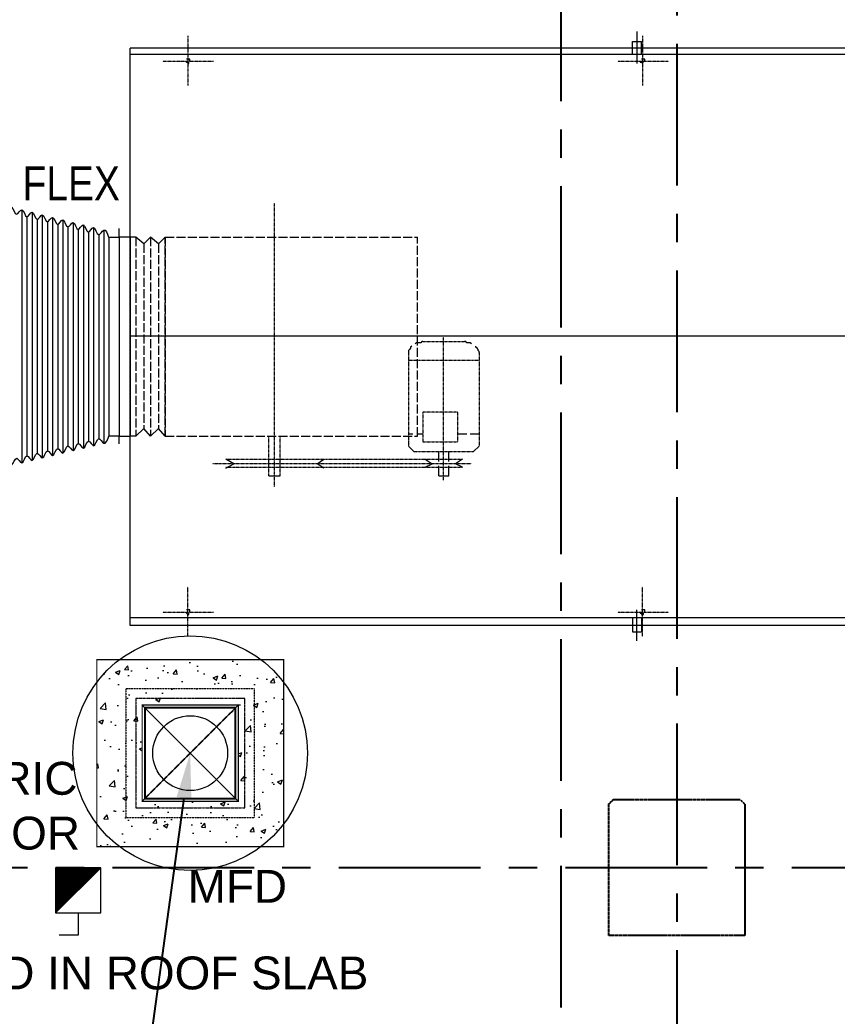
# Model space of a CAD drawing. Header units: metres. Extents: x 841183 to 1048542, y 259326 to 317714.
# Drawn here: x 1005126 to 1008734, y 300526 to 304923 of the extents above; entities that cross this region are included whole.
import ezdxf
from ezdxf import colors
from ezdxf.entities.mleader import LeaderData, LeaderLine
from ezdxf.enums import TextEntityAlignment as Align
from ezdxf.math import Vec2, Vec3

# ---------------------------------------------------------------- set-up
doc = ezdxf.new("R2010")
doc.units = ezdxf.units.M
for name, pattern in [('( Hidden )', [0.375, 0.25, -0.125]), ('CENTRE', [2, 1.25, -0.25, 0.25, -0.25]), ('HIDDEN2', [0.1875, 0.125, -0.0625]), ('PDF_IMPORT', [1, 0.8, -0.2]), ('VILLA AXIS$0$CENTER', [2, 1.25, -0.25, 0.25, -0.25])]:
    doc.linetypes.add(name, pattern=pattern)
for name, color, linetype, lineweight in [('0_ ISOLATOR', 142, 'Continuous', 0), ('0_FLEXIBLE DUCT', 252, 'Continuous', 0), ('0_FOUNDATION', 7, 'Continuous', 0), ('0_HVAC EQUIPMENT', 142, 'Continuous', 0), ('0_HVAC-OPENING', 126, 'Continuous', 0)]:
    doc.layers.add(name, color=color, linetype=linetype, lineweight=lineweight)
for name, color, linetype in [('0_EXTRACT AIR DUCT', 236, 'Continuous'), ('0_HVAC TEXT', 7, 'Continuous'), ('A-AXIS LINE', 253, 'Continuous'), ('G-COL', 252, 'Continuous'), ('PDF2_Geometry', 7, 'Continuous'), ('TEXT', 7, 'Continuous')]:
    doc.layers.add(name, color=color, linetype=linetype)
doc.layers.add('A-REFLECT DOWN', color=252, linetype='Continuous', transparency=0.6)
doc.styles.add('AIRAL', font='arial.ttf', dxfattribs={"height": 6.14})
doc.styles.add('romans', font='romans.shx', dxfattribs={"width": 0.85})
doc.styles.get("Standard").update_dxf_attribs({"font": 'ARIALN.TTF'})

# ---------------------------------------------------------------- blocks, each defined once
blk = doc.blocks.new('A$C46a051ea')
at = {"layer": 'PDF2_Geometry', "linetype": 'PDF_IMPORT', "lineweight": 5, "ltscale": 0.025581}
for points in [[(-1491, 1325), (-1491, 1106.6)], [(516.9, 1325), (516.9, 1106.6)]]:
    blk.add_lwpolyline(points, dxfattribs=at)
at = {"layer": 'PDF2_Geometry', "lineweight": 5}
for points in [[(492, 1344.4), (492, 1203.7)], [(472.1, 1300.8), (511.9, 1300.8)], [(472.1, 1242.5), (472.1, 1300.7)], [(511.9, 1242.5), (511.9, 1300.7)], [(-1744.5, -1276.4), (-1744.5, 1271.7)], [(2778.3, -1276.5), (2778.3, 1271.6), (-1744.5, 1271.6)], [(4910.4, 1242.5), (2778.3, 1242.5), (-1744.5, 1242.5)], [(-1501, 1213.4), (-1496, 1208.5), (-1491, 1208.5), (-1491, 1203.7), (-1486.1, 1203.7), (-1486.1, 1208.5)], [(-1481.1, 1213.4), (-1481.1, 1218.3), (-1481.1, 1223.1), (-1486.1, 1223.1), (-1491, 1223.1), (-1496, 1223.1)], [(506.9, 1213.4), (506.9, 1208.5), (511.9, 1208.5), (516.9, 1203.7), (521.8, 1208.5)], [(526.8, 1213.4), (526.8, 1218.3), (526.8, 1223.1), (521.8, 1223.1), (516.9, 1223.1), (511.9, 1223.1)], [(-1794.2, 436.8), (-1794.2, 475.7)], [(-1744.5, 436.8), (-1794.2, 436.8), (-1794.2, -441.7)], [(-1684.9, 407.7), (-1719.7, 436.8), (-1744.5, 436.8)], [(-1620.3, 407.7), (-1655.1, 436.8), (-1684.9, 407.7)], [(-1590.5, 436.8), (-1620.3, 407.7)], [(1744.5, 0), (-1744.5, 0)], [(-502, -43.7), (-507, -48.5), (-507, -53.4), (-511.9, -58.2), (-516.9, -63.1), (-516.9, -68), (-516.9, -72.8)], [(-452.3, -24.3), (-457.3, -24.3), (-462.2, -29.1), (-467.2, -29.1), (-472.2, -29.1), (-482.1, -29.1), (-487.1, -34)], [(-238.6, -34), (-243.5, -29.1), (-248.5, -29.1), (-253.5, -29.1), (-258.5, -29.1), (-263.4, -24.3), (-268.4, -24.3)], [(-203.8, -72.8), (-203.8, -67.9), (-208.8, -63.1), (-208.8, -58.2), (-213.7, -53.4), (-218.7, -48.5), (-218.7, -43.7)], [(-1684.9, -407.7), (-1719.7, -441.7), (-1744.5, -441.7)], [(-1620.3, -407.7), (-1655.1, -441.7), (-1684.9, -407.7)], [(-1590.5, -441.7), (-1620.3, -407.7)], [(-497, -432), (-516.9, -432)], [(-452.3, -432), (-477.1, -432)], [(-258.5, -432), (-298.2, -432)], [(-203.8, -432), (-243.5, -432)], [(-1794.2, -475.6), (-1794.2, -441.7), (-1744.5, -441.7)], [(-516.9, -461.1), (-516.9, -465.9)], [(-492.1, -509.6), (-516.9, -485.3)], [(-382.7, -553.3), (-382.7, -509.6)], [(-338, -553.3), (-338, -509.6)], [(-228.6, -509.6), (-203.8, -485.3)], [(-1322.1, -582.4), (-1287.3, -563), (-1322.1, -543.6)], [(-889.7, -582.4), (-919.5, -563), (-889.7, -543.6)], [(-442.3, -543.6), (-412.5, -563)], [(-442.3, -577.6), (-412.5, -563)], [(-278.3, -543.6), (-308.2, -563)], [(-278.3, -577.6), (-308.2, -563)], [(-382.7, -616.4), (-338, -616.4), (-338, -572.7)], [(-382.7, -616.4), (-382.7, -572.7)], [(-1133.2, -616.4), (-1083.5, -616.4)], [(-1501, -1218.2), (-1496, -1223.1), (-1491, -1227.9), (-1486.1, -1227.9), (-1486.1, -1223.1)], [(-1481.1, -1218.2), (-1481.1, -1213.4), (-1481.1, -1208.5), (-1486.1, -1208.5), (-1491, -1208.5), (-1496, -1208.5)], [(492, -1344.4), (492, -1208.5)], [(506.9, -1218.2), (506.9, -1223.1), (511.9, -1223.1), (511.9, -1227.9), (516.9, -1227.9), (521.8, -1227.9), (521.8, -1223.1)], [(526.8, -1218.2), (526.8, -1213.4), (526.8, -1208.5), (521.8, -1208.5), (516.9, -1208.5), (511.9, -1208.5)], [(4910.4, -1242.5), (2778.3, -1242.5), (-1744.5, -1242.5)], [(472.1, -1242.5), (472.1, -1305.6)], [(511.9, -1242.5), (511.9, -1305.6)], [(2778.3, -1276.4), (-1744.5, -1276.4)], [(472.1, -1305.6), (511.9, -1305.6)]]:
    blk.add_lwpolyline(points, dxfattribs=at)
at = {"layer": 'PDF2_Geometry', "linetype": 'PDF_IMPORT', "lineweight": 5, "ltscale": 0.028577}
for points in [[(-1600.4, 1213.4), (-1376.7, 1213.4)], [(407.5, 1213.4), (631.2, 1213.4)], [(-1600.4, -1218.2), (-1376.7, -1218.2)], [(407.5, -1218.2), (631.2, -1218.2)]]:
    blk.add_lwpolyline(points, dxfattribs=at)
at = {"layer": 'PDF2_Geometry', "linetype": 'PDF_IMPORT', "lineweight": 5, "ltscale": 0.118605}
blk.add_lwpolyline([(-1108.4, -664.9), (-1108.4, 587.3)], dxfattribs=at)
at = {"layer": 'PDF2_Geometry', "lineweight": 5}
blk.add_lwpolyline([(-1744.5, -441.7), (-1744.5, 436.8)], close=True, dxfattribs=at)
at = {"layer": 'PDF2_Geometry', "linetype": 'PDF_IMPORT', "lineweight": 5, "ltscale": 0.034884}
blk.add_lwpolyline([(-1744.5, 436.8), (-1744.5, -441.7)], dxfattribs=at)
at = {"layer": 'PDF2_Geometry', "linetype": 'PDF_IMPORT', "lineweight": 5, "ltscale": 50}
for points in [[(-1719.7, 436.8), (-1719.7, -441.7)], [(-1684.9, 407.7), (-1684.9, -407.7)], [(-1655.1, 436.8), (-1655.1, -441.7)], [(-1620.3, 407.7), (-1620.3, -407.7)], [(-1590.5, -441.7), (-1590.5, 436.8), (-477.2, 436.8)], [(-1590.5, 436.8), (-1590.5, -441.7), (-477.2, -441.7)], [(-477.2, -441.7), (-477.2, 436.8)]]:
    blk.add_lwpolyline(points, dxfattribs=at)
at = {"layer": 'PDF2_Geometry', "linetype": 'PDF_IMPORT', "lineweight": 5, "ltscale": 0.019051}
for points in [[(-452.3, -24.3), (-268.4, -24.3)], [(-203.8, -106.8), (-516.9, -106.8)], [(-298.2, -334.9), (-452.3, -334.9)], [(-452.3, -465.9), (-298.2, -465.9)], [(-492.1, -509.6), (-228.6, -509.6)]]:
    blk.add_lwpolyline(points, dxfattribs=at)
at = {"layer": 'PDF2_Geometry', "linetype": 'PDF_IMPORT', "lineweight": 5, "ltscale": 0.081396}
blk.add_lwpolyline([(-362.8, -4.8), (-362.8, -635.8)], dxfattribs=at)
at = {"layer": 'PDF2_Geometry', "linetype": 'PDF_IMPORT', "lineweight": 5, "ltscale": 0.018605}
for points in [[(-516.9, -72.8), (-516.9, -485.4)], [(-203.8, -72.8), (-203.8, -485.4)], [(-452.3, -334.9), (-452.3, -465.9)], [(-298.2, -465.9), (-298.2, -334.9)]]:
    blk.add_lwpolyline(points, dxfattribs=at)
at = {"layer": 'PDF2_Geometry', "linetype": 'PDF_IMPORT', "lineweight": 5, "ltscale": 0.023256}
for points in [[(-1133.2, -616.4), (-1133.2, -441.7)], [(-1083.5, -616.4), (-1083.5, -441.7)]]:
    blk.add_lwpolyline(points, dxfattribs=at)
at = {"layer": 'PDF2_Geometry', "linetype": 'PDF_IMPORT', "lineweight": 5, "ltscale": 0.073824}
blk.add_lwpolyline([(-238.6, -563), (-1381.7, -563)], dxfattribs=at)
at = {"layer": 'PDF2_Geometry', "linetype": 'PDF_IMPORT', "lineweight": 5, "ltscale": 0.026196}
for points in [[(-1322.1, -543.6), (-442.4, -543.6)], [(-1322.1, -577.6), (-442.4, -577.6)]]:
    blk.add_lwpolyline(points, dxfattribs=at)
at = {"layer": 'PDF2_Geometry', "linetype": 'PDF_IMPORT', "lineweight": 5, "ltscale": 0.011907}
blk.add_lwpolyline([(-442.3, -543.6), (-278.3, -543.6)], dxfattribs=at)
at = {"layer": 'PDF2_Geometry', "linetype": 'PDF_IMPORT', "lineweight": 5, "ltscale": 0.021433}
blk.add_lwpolyline([(-442.3, -577.6), (-278.3, -577.6)], dxfattribs=at)
at = {"layer": 'PDF2_Geometry', "linetype": 'PDF_IMPORT', "lineweight": 5, "ltscale": 0.027907}
for points in [[(-1491, -1325), (-1491, -1106.6)], [(516.9, -1325), (516.9, -1106.6)]]:
    blk.add_lwpolyline(points, dxfattribs=at)
blk = doc.blocks.new('A$C73141abc')
at = {"layer": '0_FLEXIBLE DUCT'}
for p, q in [((-5014.2, -5698.5), (-5014.2, -6815.5)), ((-4969, -5709.7), (-4968.9, -6804.7)), ((-4991.6, -5729.8), (-4991.6, -6784.4)), ((-4946.3, -5741), (-4946.3, -6773.6)), ((-4923.7, -5721), (-4923.7, -6793.9)), ((-4901.1, -5752.3), (-4901, -6762.8)), ((-4878.4, -5732.2), (-4878.4, -6783.1)), ((-4833.1, -5743.5), (-4833.1, -6772.3)), ((-4787.9, -5754.7), (-4787.8, -6761.6)), ((-4855.8, -5763.5), (-4855.8, -6752)), ((-4810.5, -5774.7), (-4810.5, -6741.3)), ((-4765.2, -5785.9), (-4765.2, -6730.5)), ((-4742.6, -5766), (-4742.6, -6750.8)), ((-4720, -5797.1), (-4719.9, -6719.7)), ((-4697.3, -5777.2), (-4697.3, -6740)), ((-4652.1, -5788.1), (-4652, -6729.2)), ((-4674.7, -5808.5), (-4674.7, -6708.9)), ((-4630.2, -5819.7), (-4630.2, -6698.3))]:
    blk.add_line(p, q, dxfattribs=at)
for points in [[(-4630.2, -5819.8), (-4585, -5819.8)], [(-4585, -6698.3), (-4630.2, -6698.3)]]:
    blk.add_lwpolyline(points, dxfattribs=at)
for points in [[(-5084.9, -5706.6), (-5059.3, -5687.3), (-5037, -5718.6), (-5014.1, -5698.5), (-4991.8, -5729.8), (-4969, -5709.7), (-4946.6, -5741.1), (-4923.8, -5721), (-4901.5, -5752.3), (-4878.6, -5732.2), (-4856.3, -5763.5), (-4833.5, -5743.5), (-4811.2, -5774.8), (-4788.3, -5754.7), (-4766, -5786), (-4743.2, -5765.9), (-4720.8, -5797.3), (-4698, -5777.2), (-4675.7, -5808.5), (-4652.8, -5788.4), (-4631.3, -5819.5)], [(-5084.9, -6806.6), (-5059.5, -6826.3), (-5036.8, -6795.2), (-5014.2, -6815.5), (-4991.6, -6784.4), (-4968.9, -6804.7), (-4946.3, -6773.6), (-4923.7, -6793.9), (-4901, -6762.8), (-4878.4, -6783.1), (-4855.8, -6752), (-4833.1, -6772.3), (-4810.5, -6741.3), (-4787.8, -6761.6), (-4765.2, -6730.5), (-4742.6, -6750.8), (-4719.9, -6719.7), (-4697.3, -6740), (-4674.7, -6708.9), (-4652, -6729.2), (-4630.2, -6698.3)]]:
    blk.add_spline(points, degree=3, dxfattribs=at)
blk.add_blockref('A$C46a051ea', (-2790.7, -6256.6))
at = {"layer": 'TEXT', "insert": (-5010.9, -5507.1), "char_height": 150, "width": 345.656, "attachment_point": 1}
blk.add_mtext('FLEX', dxfattribs=at)
blk = doc.blocks.new('GEF-01 AVR PROTECTION')
at = {"layer": '0_HVAC EQUIPMENT', "color": 7, "linetype": '( Hidden )', "ltscale": 5}
blk.add_lwpolyline([(-315, -315), (315, -315), (315, 315), (-315, 315)], close=True, dxfattribs=at)
at = {"layer": '0_HVAC EQUIPMENT', "color": 7, "linetype": 'CENTRE', "ltscale": 0.75}
blk.add_lwpolyline([(-267.5, -267.5), (267.5, -267.5), (267.5, 267.5), (-267.5, 267.5)], close=True, dxfattribs=at)
at = {"layer": '0_HVAC EQUIPMENT'}
for radius in [575, 183.5]:
    blk.add_circle((0, 0), radius, dxfattribs=at)
blk = doc.blocks.new('0_ISOLATOR')
at = {"layer": '0_ ISOLATOR'}
h = blk.add_hatch(dxfattribs=at)
h.set_pattern_fill('ANSI31')
h.set_pattern_definition([(45, (0, 0), (-0.08838835, 0.08838835), [])])
h.paths.add_polyline_path([(-100, 100), (100, -100), (100, 100)])
at = {"layer": '0_ ISOLATOR', "color": 7}
for p, q in [((-100, 100), (100, -100)), ((-198, 0), (-198, 83)), ((-100, 0), (-198, 0))]:
    blk.add_line(p, q, dxfattribs=at)
blk.add_lwpolyline([(-100, -100), (100, -100), (100, 100), (-100, 100)], close=True, dxfattribs=at)
blk = doc.blocks.new('A$C51a5b08a')
at = {"layer": 'A-AXIS LINE', "linetype": 'VILLA AXIS$0$CENTER', "ltscale": 500}
for p, q in [((-30074.2, 5133.1, -106.5), (-30074.2, -22178.3, -125.6)), ((-30585.4, 4506, -106.5), (-30585.4, -22178.3, -125.6)), ((-40565.7, -10501.7, -193.6), (9544.5, -10501.7, -80))]:
    blk.add_line(p, q, dxfattribs=at)
at = {"layer": 'G-COL', "color": 8, "linetype": 'HIDDEN2', "ltscale": 6, "elevation": -106.5}
blk.add_lwpolyline([(-29774.2, -10801.7), (-30374.2, -10801.7), (-30374.2, -10221.7), (-30354.2, -10201.7), (-29794.2, -10201.7), (-29774.2, -10221.7)], close=True, dxfattribs=at)
at = {"color": 252, "style": 'romans', "width": 0.8}
blk.add_attdef('RD01', text='', height=225, dxfattribs=at).set_placement((-31176.6, -17501.4, -38.4), align=Align.MIDDLE_CENTER)
blk = doc.blocks.new('A$C10b3fa2f')
at = {"layer": 'A-REFLECT DOWN'}
h = blk.add_hatch(dxfattribs=at)
h.set_pattern_fill('AR-HBONE', color=256, scale=75, style=0)
h.set_pattern_definition([(45, (-872853.3, -501345.44), (0, 424.26407), [900, -300]), (135, (-872641.16, -501133.3), (3e-14, 424.26407), [900, -300])])
h.paths.add_polyline_path([(-40951.9, -7637.1), (-40445.1, -7637.1), (-40278.2, -7926.1), (-40445.1, -8215.1), (-40951.9, -8215.1), (-41118.8, -7926.1)])
edge = h.paths.add_edge_path()
edge.add_line((-40250.6, -6912.7), (-42275.6, -6912.7))
edge.add_line((-42275.6, -6912.7), (-42275.6, -105.8))
edge.add_line((-42275.6, -105.8), (-42275.6, 38.9))
edge.add_line((-42275.6, 38.9), (-43125, 38.9))
edge.add_line((-43125, 38.9), (-43125, -30517.1))
edge.add_line((-43125, -30517.1), (-43000, -30517.1))
edge.add_line((-43000, -30517.1), (-43000, -32386.1))
edge.add_line((-43000, -32386.1), (-6450, -32386.1))
edge.add_arc((-6450, -25886.1), 6500, 270, 360)
edge.add_line((50, -25886.1), (50, -22117.5))
edge.add_line((50, -22117.5), (-3025.4, -22117.5))
edge.add_line((-3025.4, -22117.5), (-3025.4, -31367.5))
edge.add_line((-3025.4, -31367.5), (-37875.6, -31367.3))
edge.add_line((-37875.6, -31367.3), (-37875.6, -22117.5))
edge.add_line((-37875.6, -22117.5), (-40250.6, -22117.5))
edge.add_line((-40250.6, -22117.5), (-40250.6, -6912.7))

msp = doc.modelspace()

# ---------------------------------------------------------------- block references
at = {"color": 2}
msp.add_blockref('A$C10b3fa2f', (1038100.4, 311684, -216), dxfattribs=at)

# ---------------------------------------------------------------- next in the draw order: block references
msp.add_blockref('A$C51a5b08a', (1038100.4, 311683.9, -103.7), dxfattribs=at)

# ---------------------------------------------------------------- next in the draw order: block references
msp.add_blockref('A$C73141abc', (1010148.8, 309783.8, -104.6))

# ---------------------------------------------------------------- next in the draw order: block references
at = {"layer": '0_ ISOLATOR', "color": 2, "rotation": 90.00000000000001}
msp.add_blockref('0_ISOLATOR', (1005383.1, 301081.4, 125.8), dxfattribs=at)

# ---------------------------------------------------------------- next in the draw order: texts
at = {"layer": '0_HVAC TEXT', "insert": (1004879.3, 301453.8, 443.5), "char_height": 145, "width": 1023.176, "attachment_point": 5, "style": 'AIRAL'}
msp.add_mtext('{\\fArial|b0|i0|c0|p34;ELECTRIC\\PISOLATOR}', dxfattribs=at)

# ---------------------------------------------------------------- next in the draw order: leaders
ml = msp.add_multileader_mtext('Standard')
ml.set_content('STL WITH FINE FILTER \\PFOR CCTV ROOM', color=256)
ml.set_leader_properties()
ml.build(insert=Vec2(0, 0))
ml.multileader.update_dxf_attribs({"text_left_attachment_type": 2, "text_right_attachment_type": 2, "dogleg_length": 200, "arrow_head_size": 200})
ctx = ml.context
ctx.base_point, ctx.char_height, ctx.arrow_head_size, ctx.landing_gap_size, ctx.plane_origin = Vec3(1005784.2, 299563.1, 49.6), 200, 200, 100, Vec3(1002276.1, 299924.9, 49.6)
ctx.left_attachment, ctx.right_attachment = 2, 2
notes = []
notes.append((ctx, [(1, (1, 1, 0), (1005584.2, 299563.1, 49.6), (1, 0), 200, [(0, [(1005878, 301686.9, 49.6)], 0, [])])]))
ctx.mtext.insert, ctx.mtext.flow_direction = Vec3(1005884.2, 299835, 49.6), 5
ctx.mtext.has_bg_fill, ctx.mtext.bg_color, ctx.mtext.bg_scale_factor, ctx.mtext.bg_transparency, ctx.mtext.use_window_bg_color = 1, -1027028792, 1.5, 0, 1
for ctx, leaders in notes:
    for number, flags, end, landing, length, lines in leaders:
        leader = LeaderData()
        leader.index, (leader.has_last_leader_line, leader.has_dogleg_vector, leader.attachment_direction) = number, flags
        leader.last_leader_point, leader.dogleg_vector, leader.dogleg_length = Vec3(end), Vec3(landing), length
        for number, points, colour, breaks in lines:
            line = LeaderLine()
            line.index, line.vertices, line.color, line.breaks = number, Vec3.list(points), colors.encode_raw_color(colour), breaks
            leader.lines.append(line)
        ctx.leaders.append(leader)

# ---------------------------------------------------------------- next in the draw order: hatches: boundary and pattern name
at = {"layer": '0_FOUNDATION'}
h = msp.add_hatch(dxfattribs=at)
h.set_pattern_fill('AR-CONC', color=8, scale=30)
h.set_pattern_definition([(50, (-8313.21, 14221.4), (215.178055, -18.82564), [22.5, -247.5]), (355, (-8313.2, 14221.4), (-41.6254, 225.65764), [18, -198]), (100.451444, (-8295.28, 14219.84), (173.552654, 206.831997), [19.122058, -210.342634]), (46.1842, (-8313.2, 14281.4), (320.1724, -49.655784), [33.75, -371.25]), (96.635635, (-8286.53, 14277.27), (280.39858, 292.23558), [28.6831, -315.51413]), (351.184164, (-8313.2, 14281.4), (280.39858, 292.23558), [27, -297]), (21, (-8283.21, 14266.4), (179.072116, -120.785667), [22.5, -247.5]), (326, (-8283.2, 14266.4), (72.9946, 217.545014), [18, -198]), (71.451445, (-8268.29, 14256.34), (252.066713, 96.759346), [19.122057, -210.342634]), (37.5, (-8313.21, 14221.41), (3.6479566, 99.868156), [0, -195.6, 0, -201, 0, -198.75]), (7.5, (-8313.21, 14221.41), (78.920861, 118.323514), [0, -114.6, 0, -191.1, 0, -75.75]), (327.5, (-8380.11, 14221.41), (160.146731, -6.7664615), [0, -75, 0, -234, 0, -310.5]), (317.5, (-8410.11, 14221.41), (174.95585, 30.031495), [0, -97.5, 0, -155.4, 0, -220.5])])
h.paths.add_polyline_path([(1006290.5, 302099.4), (1005465.5, 302099.4), (1005465.5, 301274.4), (1006290.5, 301274.4)])
h.paths.add_polyline_path([(1006090.5, 301899.4), (1006090.5, 301474.4), (1005665.5, 301474.4), (1005665.5, 301899.4)], flags=16)

# ---------------------------------------------------------------- next in the draw order: linework, layer by layer
at = {"layer": '0_EXTRACT AIR DUCT'}
msp.add_lwpolyline([(1005678, 301486.9), (1006078, 301486.9), (1006078, 301886.8), (1005678, 301886.8)], close=True, dxfattribs=at)
at = {"layer": '0_EXTRACT AIR DUCT', "linetype": '( Hidden )', "ltscale": 100}
msp.add_lwpolyline([(1005678, 301486.9), (1006078, 301886.8)], dxfattribs=at)
at = {"layer": '0_FOUNDATION', "const_width": 5, "elevation": -55.8}
for points in [[(1005465.5, 302099.4), (1006290.5, 302099.4), (1006290.5, 301274.4), (1005465.5, 301274.4)], [(1005665.5, 301899.4), (1006090.5, 301899.4), (1006090.5, 301474.4), (1005665.5, 301474.4)]]:
    msp.add_lwpolyline(points, close=True, dxfattribs=at)
at = {"layer": '0_HVAC-OPENING', "linetype": '( Hidden )', "ltscale": 100, "const_width": 5, "elevation": -210.2}
msp.add_lwpolyline([(1005665.5, 301474.4), (1006090.5, 301474.4), (1006090.5, 301899.4), (1005665.5, 301899.4)], close=True, dxfattribs=at)
at = {"layer": '0_HVAC-OPENING', "linetype": '( Hidden )', "ltscale": 100, "const_width": 5}
for points, elevation in [([(1006090.5, 301474.4), (1005665.5, 301899.4)], -55.8), ([(1005665.5, 301474.4), (1006090.5, 301899.4)], -210.2)]:
    msp.add_lwpolyline(points, dxfattribs=dict(at, elevation=elevation))

# ---------------------------------------------------------------- next in the draw order: block references
at = {"layer": '0_HVAC EQUIPMENT', "xscale": 0.9, "yscale": 0.9, "zscale": 0.9}
msp.add_blockref('GEF-01 AVR PROTECTION', (1005878, 301686.9, -55.8), dxfattribs=at)

# ---------------------------------------------------------------- next in the draw order: texts
at = {"layer": '0_HVAC TEXT', "char_height": 145, "attachment_point": 5, "style": 'AIRAL'}
for s, insert, width in [('{\\fArial|b0|i0|c0|p34;MFD}', (1006086.2, 301099, 193.9), 442.988), ('{\\fArial|b0|i0|c0|p34;MFD IN ROOF SLAB}', (1005708.1, 300715.7, 193.9), 1903.957)]:
    msp.add_mtext(s, dxfattribs=dict(at, insert=insert, width=width))

doc.saveas('drawing.dxf')
